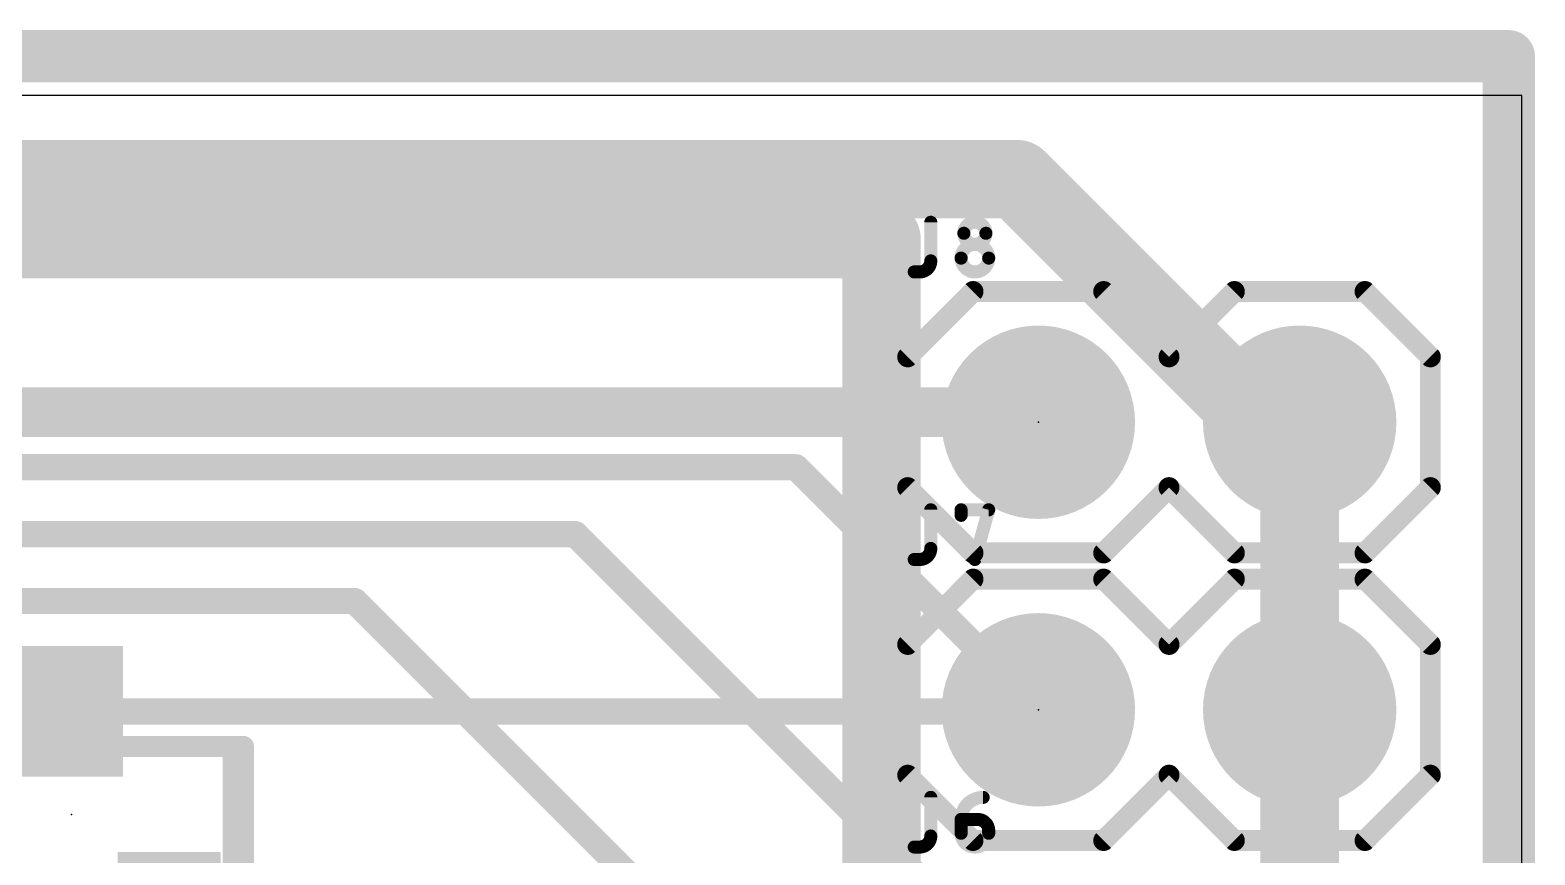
# Model space of a CAD drawing. Extents: x -0.3 to 81.4, y -1.5 to 30.2.
# Drawn here: x 64.88 to 79.5, y 22.21 to 30.23 of the extents above; entities that cross this region are included whole.
import ezdxf

# ---------------------------------------------------------------- set-up
doc = ezdxf.new("R2010")
doc.units = 0
for name, color, linetype in [('1', 12, 'CONTINUOUS'), ('16', 132, 'CONTINUOUS'), ('17', 110, 'CONTINUOUS'), ('20', 31, 'CONTINUOUS'), ('21', 253, 'CONTINUOUS'), ('22', 253, 'CONTINUOUS'), ('23', 53, 'CONTINUOUS'), ('24', 53, 'CONTINUOUS'), ('25', 253, 'CONTINUOUS'), ('51', 253, 'CONTINUOUS'), ('52', 253, 'CONTINUOUS')]:
    doc.layers.add(name, color=color, linetype=linetype)

# ---------------------------------------------------------------- blocks, each defined once
blk = doc.blocks.new('RECT')
blk.add_solid([(-0.5, -0.5), (0.5, -0.5), (-0.5, 0.5), (0.5, 0.5)])
blk = doc.blocks.new('ROUNDP')
at = {"const_width": 0.5}
blk.add_lwpolyline([(0, -0.25, 1), (0, 0.25, 1), (0, -0.25)], format="xyb", dxfattribs=at)

msp = doc.modelspace()

# ---------------------------------------------------------------- linework, layer by layer
at = {"layer": '1'}
for points, const_width in [([(11.938, 29.972), (79.248, 29.972)], 0.508), ([(79.248, 29.972), (79.248, 0)], 0.508), ([(48.874, 26.629), (74.463, 26.629)], 0.254), ([(74.463, 26.629), (74.676, 26.416)], 0.254), ([(48.874, 25.979), (72.319, 25.979)], 0.254), ([(72.319, 25.979), (74.676, 23.622)], 0.254), ([(48.874, 25.329), (70.175, 25.329)], 0.254), ([(70.175, 25.329), (74.676, 20.828)], 0.254), ([(48.874, 24.679), (68.031, 24.679)], 0.254), ([(68.031, 24.679), (74.676, 18.034)], 0.254)]:
    msp.add_lwpolyline(points, dxfattribs=dict(at, const_width=const_width))
for points, const_width in [([(79.375, 29.972, 1), (79.121, 29.972)], 0.254), ([(79.248, 29.845, 1), (79.248, 30.099)], 0.254), ([(74.5079, 26.6739, 1), (74.4181, 26.5841)], 0.127), ([(74.463, 26.5655, 1), (74.463, 26.6925)], 0.127), ([(74.6311, 26.3711, 1), (74.7209, 26.4609)], 0.127), ([(72.3639, 26.0239, 1), (72.2741, 25.9341)], 0.127), ([(72.319, 25.9155, 1), (72.319, 26.0425)], 0.127), ([(70.2199, 25.3739, 1), (70.1301, 25.2841)], 0.127), ([(70.175, 25.2655, 1), (70.175, 25.3925)], 0.127), ([(68.0759, 24.7239, 1), (67.9861, 24.6341)], 0.127), ([(68.031, 24.6155, 1), (68.031, 24.7425)], 0.127), ([(74.6311, 23.5771, 1), (74.7209, 23.6669)], 0.127)]:
    msp.add_lwpolyline(points, format="xyb", dxfattribs=dict(at, const_width=const_width))
at = {"layer": '16'}
for points, const_width in [([(74.4691, 28.7782), (18.2409, 28.7782)], 0.762), ([(76.8313, 26.416), (74.4691, 28.7782)], 0.762), ([(73.152, 28.194), (11.938, 28.194)], 0.762), ([(73.152, 0.762), (73.152, 28.194)], 0.762), ([(77.216, 26.416), (76.8313, 26.416)], 0.762), ([(77.216, 23.622), (77.216, 26.416)], 0.762), ([(62.484, 26.4), (74.66, 26.4)], 0.254), ([(74.66, 26.4), (74.676, 26.416)], 0.254), ([(77.216, 20.828), (77.216, 23.622)], 0.762), ([(65.278, 23.606), (74.66, 23.606)], 0.254), ([(74.66, 23.606), (74.676, 23.622)], 0.254)]:
    msp.add_lwpolyline(points, dxfattribs=dict(at, const_width=const_width))
for points, const_width in [([(74.6038, 28.9129, 1), (74.3344, 28.6435)], 0.381), ([(74.4691, 28.5877, 1), (74.4691, 28.9687)], 0.381), ([(73.3425, 28.194, 1), (72.9615, 28.194)], 0.381), ([(73.152, 28.0035, 1), (73.152, 28.3845)], 0.381), ([(76.8313, 26.6065, 1), (76.8313, 26.2255)], 0.381), ([(77.4065, 26.416, 1), (77.0255, 26.416)], 0.381), ([(77.216, 26.2255, 1), (77.216, 26.6065)], 0.381), ([(76.6966, 26.2813, 1), (76.966, 26.5507)], 0.381), ([(74.6151, 26.4449, 1), (74.7049, 26.3551)], 0.127), ([(74.7209, 26.3711, 1), (74.6311, 26.4609)], 0.127), ([(74.66, 26.3365, 1), (74.66, 26.4635)], 0.127), ([(77.4065, 23.622, 1), (77.0255, 23.622)], 0.381), ([(65.278, 23.6695, 1), (65.278, 23.5425)], 0.127), ([(74.6151, 23.6509, 1), (74.7049, 23.5611)], 0.127), ([(74.7209, 23.5771, 1), (74.6311, 23.6669)], 0.127), ([(74.66, 23.5425, 1), (74.66, 23.6695)], 0.127), ([(77.0255, 23.622, 1), (77.4065, 23.622)], 0.381)]:
    msp.add_lwpolyline(points, format="xyb", dxfattribs=dict(at, const_width=const_width))
at = {"layer": '20'}
for p, q in [((79.375, 29.591), (-0.254, 29.591)), ((79.375, 0), (79.375, 29.591))]:
    msp.add_line(p, q, dxfattribs=at)
at = {"layer": '21', "const_width": 0.2032}
for points in [[(74.041, 27.686), (73.406, 27.051)], [(74.041, 27.686), (75.311, 27.686)], [(75.311, 27.686), (75.946, 27.051)], [(75.946, 27.051), (76.581, 27.686)], [(76.581, 27.686), (77.851, 27.686)], [(77.851, 27.686), (78.486, 27.051)], [(73.406, 27.051), (73.406, 25.781)], [(78.486, 27.051), (78.486, 25.781)], [(73.406, 25.781), (74.041, 25.146)], [(75.946, 25.781), (75.311, 25.146)], [(76.581, 25.146), (75.946, 25.781)], [(78.486, 25.781), (77.851, 25.146)], [(75.311, 25.146), (74.041, 25.146)], [(77.851, 25.146), (76.581, 25.146)], [(74.041, 24.892), (73.406, 24.257)], [(74.041, 24.892), (75.311, 24.892)], [(75.311, 24.892), (75.946, 24.257)], [(75.946, 24.257), (76.581, 24.892)], [(76.581, 24.892), (77.851, 24.892)], [(77.851, 24.892), (78.486, 24.257)], [(73.406, 24.257), (73.406, 22.987)], [(78.486, 24.257), (78.486, 22.987)], [(73.406, 22.987), (74.041, 22.352)], [(75.946, 22.987), (75.311, 22.352)], [(76.581, 22.352), (75.946, 22.987)], [(78.486, 22.987), (77.851, 22.352)], [(75.311, 22.352), (74.041, 22.352)], [(77.851, 22.352), (76.581, 22.352)]]:
    msp.add_lwpolyline(points, dxfattribs=at)
at = {"layer": '21', "const_width": 0.1016}
for points in [[(74.041, 27.7368, 1), (74.041, 27.6352)], [(74.0769, 27.6501, 1), (74.0051, 27.7219)], [(75.3469, 27.7219, 1), (75.2751, 27.6501)], [(75.311, 27.6352, 1), (75.311, 27.7368)], [(76.581, 27.7368, 1), (76.581, 27.6352)], [(76.6169, 27.6501, 1), (76.5451, 27.7219)], [(77.8869, 27.7219, 1), (77.8151, 27.6501)], [(77.851, 27.6352, 1), (77.851, 27.7368)], [(73.4568, 27.051, 1), (73.3552, 27.051)], [(73.3701, 27.0869, 1), (73.4419, 27.0151)], [(75.9101, 27.0869, 1), (75.9819, 27.0151)], [(75.9101, 27.0151, 1), (75.9819, 27.0869)], [(78.5368, 27.051, 1), (78.4352, 27.051)], [(78.4501, 27.0151, 1), (78.5219, 27.0869)], [(73.4419, 25.8169, 1), (73.3701, 25.7451)], [(73.3552, 25.781, 1), (73.4568, 25.781)], [(75.9819, 25.8169, 1), (75.9101, 25.7451)], [(75.9819, 25.7451, 1), (75.9101, 25.8169)], [(78.4352, 25.781, 1), (78.5368, 25.781)], [(78.5219, 25.7451, 1), (78.4501, 25.8169)], [(74.041, 25.1968, 1), (74.041, 25.0952)], [(74.0051, 25.1101, 1), (74.0769, 25.1819)], [(75.2751, 25.1819, 1), (75.3469, 25.1101)], [(75.311, 25.0952, 1), (75.311, 25.1968)], [(76.581, 25.1968, 1), (76.581, 25.0952)], [(76.5451, 25.1101, 1), (76.6169, 25.1819)], [(77.8151, 25.1819, 1), (77.8869, 25.1101)], [(77.851, 25.0952, 1), (77.851, 25.1968)], [(74.041, 24.9428, 1), (74.041, 24.8412)], [(74.0769, 24.8561, 1), (74.0051, 24.9279)], [(75.3469, 24.9279, 1), (75.2751, 24.8561)], [(75.311, 24.8412, 1), (75.311, 24.9428)], [(76.581, 24.9428, 1), (76.581, 24.8412)], [(76.6169, 24.8561, 1), (76.5451, 24.9279)], [(77.8869, 24.9279, 1), (77.8151, 24.8561)], [(77.851, 24.8412, 1), (77.851, 24.9428)], [(73.4568, 24.257, 1), (73.3552, 24.257)], [(73.3701, 24.2929, 1), (73.4419, 24.2211)], [(75.9101, 24.2929, 1), (75.9819, 24.2211)], [(75.9101, 24.2211, 1), (75.9819, 24.2929)], [(78.5368, 24.257, 1), (78.4352, 24.257)], [(78.4501, 24.2211, 1), (78.5219, 24.2929)], [(73.4419, 23.0229, 1), (73.3701, 22.9511)], [(73.3552, 22.987, 1), (73.4568, 22.987)], [(75.9819, 23.0229, 1), (75.9101, 22.9511)], [(75.9819, 22.9511, 1), (75.9101, 23.0229)], [(78.4352, 22.987, 1), (78.5368, 22.987)], [(78.5219, 22.9511, 1), (78.4501, 23.0229)], [(74.041, 22.4028, 1), (74.041, 22.3012)], [(74.0051, 22.3161, 1), (74.0769, 22.3879)], [(75.2751, 22.3879, 1), (75.3469, 22.3161)], [(75.311, 22.3012, 1), (75.311, 22.4028)], [(76.581, 22.4028, 1), (76.581, 22.3012)], [(76.5451, 22.3161, 1), (76.6169, 22.3879)], [(77.8151, 22.3879, 1), (77.8869, 22.3161)], [(77.851, 22.3012, 1), (77.851, 22.4028)]]:
    msp.add_lwpolyline(points, format="xyb", dxfattribs=at)
at = {"layer": '22', "const_width": 0.2032}
for points in [[(66.9504, 23.2664), (65.9916, 23.2664)], [(66.9504, 21.9536), (66.9504, 23.2664)]]:
    msp.add_lwpolyline(points, dxfattribs=at)
at = {"layer": '22', "const_width": 0.1016}
for points in [[(65.9916, 23.3172, 1), (65.9916, 23.2156)], [(67.0012, 23.2664, 1), (66.8996, 23.2664)], [(66.9504, 23.2156, 1), (66.9504, 23.3172)]]:
    msp.add_lwpolyline(points, format="xyb", dxfattribs=at)
at = {"layer": '23'}
for p in [(74.676, 26.416), (74.676, 23.622)]:
    msp.add_point(p, dxfattribs=at)
at = {"layer": '24'}
msp.add_point((65.278, 22.606), dxfattribs=at)
at = {"layer": '25', "const_width": 0.127}
for points in [[(73.6304, 28.3591), (73.6304, 27.9837)], [(73.5231, 27.8765), (73.4695, 27.8765)], [(73.6304, 25.5651), (73.6304, 25.1897)], [(73.9252, 25.5115), (73.9252, 25.5651)], [(73.9252, 25.5651), (74.1933, 25.5651)], [(74.1933, 25.5651), (74.0592, 25.0825)], [(73.5231, 25.0825), (73.4695, 25.0825)], [(73.6304, 22.7711), (73.6304, 22.3957)], [(73.9252, 22.5566), (74.086, 22.5566)], [(73.9252, 22.4226), (73.9252, 22.5566)], [(74.1933, 22.4494), (74.1933, 22.4226)], [(73.5231, 22.2885), (73.4695, 22.2885)]]:
    msp.add_lwpolyline(points, dxfattribs=at)
at = {"layer": '25'}
for points, const_width in [([(73.6621, 28.3591, 1), (73.5986, 28.3591)], 0.0635), ([(74.1665, 28.2519, 1), (73.952, 28.2519)], 0.127), ([(73.9837, 28.2519, 1), (73.9202, 28.2519)], 0.0635), ([(73.9202, 28.2519, 1), (73.9837, 28.2519)], 0.0635), ([(73.952, 28.2519, 1), (74.1665, 28.2519)], 0.127), ([(74.1982, 28.2519, 1), (74.1347, 28.2519)], 0.0635), ([(74.1347, 28.2519, 1), (74.1982, 28.2519)], 0.0635), ([(74.1933, 28.0106, 1), (73.9252, 28.0106)], 0.127), ([(73.4695, 27.9082, 1), (73.4695, 27.8448)], 0.0635), ([(73.5231, 27.8765, 0.4142), (73.6304, 27.9837)], 0.127), ([(73.5231, 27.9082, 1), (73.5231, 27.8448)], 0.0635), ([(73.5231, 27.8448, 1), (73.5231, 27.9082)], 0.0635), ([(73.6621, 27.9837, 1), (73.5986, 27.9837)], 0.0635), ([(73.5986, 27.9837, 1), (73.6621, 27.9837)], 0.0635), ([(73.9569, 28.0106, 1), (73.8934, 28.0106)], 0.0635), ([(73.8934, 28.0106, 1), (73.9569, 28.0106)], 0.0635), ([(73.9252, 28.0106, 1), (74.1933, 28.0106)], 0.127), ([(74.225, 28.0106, 1), (74.1615, 28.0106)], 0.0635), ([(74.1615, 28.0106, 1), (74.225, 28.0106)], 0.0635), ([(73.6621, 25.5651, 1), (73.5986, 25.5651)], 0.0635), ([(73.9569, 25.5651, 1), (73.8934, 25.5651)], 0.0635), ([(73.9252, 25.5968, 1), (73.9252, 25.5334)], 0.0635), ([(74.2239, 25.5566, 1), (74.1627, 25.5736)], 0.0635), ([(74.1933, 25.5334, 1), (74.1933, 25.5968)], 0.0635), ([(73.8934, 25.5115, 1), (73.9569, 25.5115)], 0.0635), ([(73.5231, 25.0825, 0.4142), (73.6304, 25.1897)], 0.127), ([(73.6621, 25.1897, 1), (73.5986, 25.1897)], 0.0635), ([(73.5986, 25.1897, 1), (73.6621, 25.1897)], 0.0635), ([(73.4695, 25.1142, 1), (73.4695, 25.0508)], 0.0635), ([(73.5231, 25.1142, 1), (73.5231, 25.0508)], 0.0635), ([(73.5231, 25.0508, 1), (73.5231, 25.1142)], 0.0635), ([(74.0286, 25.091, 1), (74.0898, 25.074)], 0.0635), ([(73.6621, 22.7711, 1), (73.5986, 22.7711)], 0.0635), ([(74.1396, 22.7711, 0.4142), (73.9252, 22.5566)], 0.127), ([(74.1396, 22.7394, 1), (74.1396, 22.8028)], 0.0635), ([(73.9569, 22.5566, 1), (73.8934, 22.5566)], 0.0635), ([(73.8934, 22.5566, 1), (73.9569, 22.5566)], 0.0635), ([(73.9252, 22.5884, 1), (73.9252, 22.5249)], 0.0635), ([(74.1933, 22.4494, 0.4142), (74.086, 22.5566)], 0.127), ([(74.086, 22.5884, 1), (74.086, 22.5249)], 0.0635), ([(74.086, 22.5249, 1), (74.086, 22.5884)], 0.0635), ([(73.5231, 22.2885, 0.4142), (73.6304, 22.3957)], 0.127), ([(73.6621, 22.3957, 1), (73.5986, 22.3957)], 0.0635), ([(73.5986, 22.3957, 1), (73.6621, 22.3957)], 0.0635), ([(73.9569, 22.4226, 1), (73.8934, 22.4226)], 0.0635), ([(73.8934, 22.4226, 1), (73.9569, 22.4226)], 0.0635), ([(73.9252, 22.4226, 1), (74.1933, 22.4226)], 0.127), ([(74.225, 22.4494, 1), (74.1615, 22.4494)], 0.0635), ([(74.225, 22.4226, 1), (74.1615, 22.4226)], 0.0635), ([(74.1615, 22.4494, 1), (74.225, 22.4494)], 0.0635), ([(74.1615, 22.4226, 1), (74.225, 22.4226)], 0.0635), ([(73.4695, 22.3203, 1), (73.4695, 22.2568)], 0.0635), ([(73.5231, 22.3203, 1), (73.5231, 22.2568)], 0.0635), ([(73.5231, 22.2568, 1), (73.5231, 22.3203)], 0.0635)]:
    msp.add_lwpolyline(points, format="xyb", dxfattribs=dict(at, const_width=const_width))
at = {"layer": '52', "const_width": 0.2032}
for points in [[(66.8504, 23.2664), (63.7056, 23.2664)], [(66.8504, 21.9456), (66.8504, 23.2664)]]:
    msp.add_lwpolyline(points, dxfattribs=at)
at = {"layer": '52', "const_width": 0.1016}
for points in [[(66.9012, 23.2664, 1), (66.7996, 23.2664)], [(66.8504, 23.2156, 1), (66.8504, 23.3172)]]:
    msp.add_lwpolyline(points, format="xyb", dxfattribs=at)

# ---------------------------------------------------------------- block references
at = {"layer": '16', "yscale": 1.27, "rotation": 180}
for p in [(65.278, 23.606), (66.228, 21.606)]:
    msp.add_blockref('RECT', p, dxfattribs=at)
at = {"layer": '17', "xscale": 1.8796, "yscale": 1.8796, "rotation": 90}
for p in [(74.676, 26.416), (74.676, 26.416), (77.216, 26.416), (77.216, 26.416), (74.676, 23.622), (74.676, 23.622), (77.216, 23.622), (77.216, 23.622)]:
    msp.add_blockref('ROUNDP', p, dxfattribs=at)
at = {"layer": '51', "xscale": 0.508, "yscale": 0.508}
for p in [(74.676, 26.416), (77.216, 26.416), (74.676, 23.622), (77.216, 23.622)]:
    msp.add_blockref('RECT', p, dxfattribs=at)
at = {"layer": '52', "xscale": 0.4572, "yscale": 0.5842, "rotation": 180}
msp.add_blockref('RECT', (65.278, 23.6093), dxfattribs=at)

doc.saveas('drawing.dxf')
